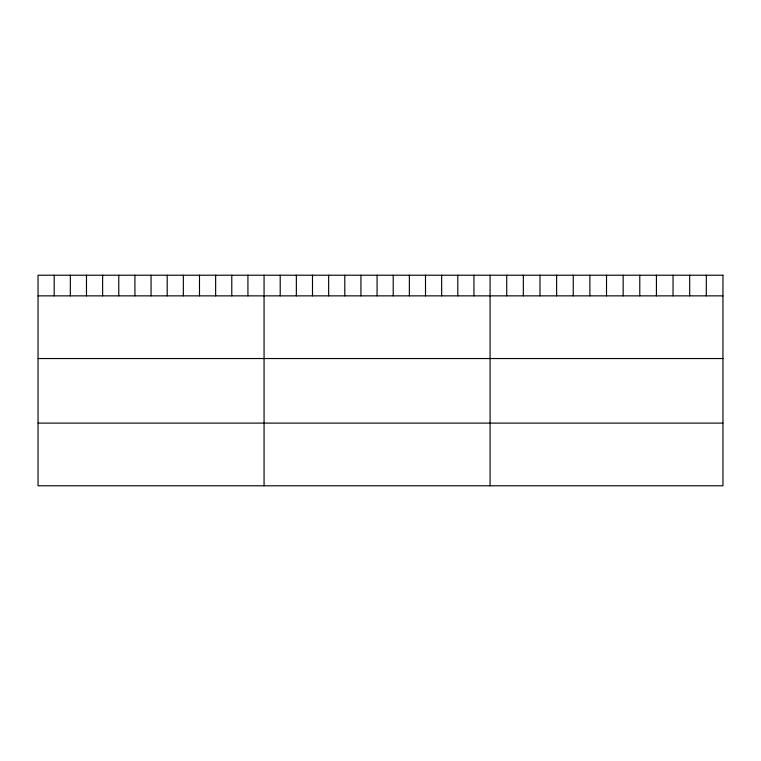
<?xml version="1.0" encoding="UTF-8"?>
<svg xmlns="http://www.w3.org/2000/svg" width="761" height="761" viewBox="0 0 761 761"><rect width="100%" height="100%" fill="white"/><g stroke="black" fill="none" stroke-linecap="round" stroke-linejoin="round"><path stroke-width="1.14" d="M38.05 295.858L722.95 295.858M38.05 358.536L722.95 358.536M38.05 423.106L722.95 423.106M706.313 275.216L706.313 295.858M689.685 275.216L689.685 295.858M673.047 275.216L673.047 295.858M656.42 275.216L656.42 295.858M639.782 275.216L639.782 295.858M623.154 275.216L623.154 295.858M606.517 275.216L606.517 295.858M589.88 275.216L589.88 295.858M573.252 275.216L573.252 295.858M556.614 275.216L556.614 295.858M539.987 275.216L539.987 295.858M523.349 275.216L523.349 295.858M506.721 275.216L506.721 295.858M490.084 275.216L490.084 485.784M473.941 275.216L473.941 295.858M457.799 275.216L457.799 295.858M441.656 275.216L441.656 295.858M425.504 275.216L425.504 295.858M409.361 275.216L409.361 295.858M393.218 275.216L393.218 295.858M377.075 275.216L377.075 295.858M360.933 275.216L360.933 295.858M344.79 275.216L344.79 295.858M328.647 275.216L328.647 295.858M312.495 275.216L312.495 295.858M296.352 275.216L296.352 295.858M280.21 275.216L280.21 295.858M264.067 275.216L264.067 485.784M247.924 275.216L247.924 295.858M231.782 275.216L231.782 295.858M215.639 275.216L215.639 295.858M199.487 275.216L199.487 295.858M183.344 275.216L183.344 295.858M167.201 275.216L167.201 295.858M151.059 275.216L151.059 295.858M134.916 275.216L134.916 295.858M118.773 275.216L118.773 295.858M102.63 275.216L102.63 295.858M86.478 275.216L86.478 295.858M70.335 275.216L70.335 295.858M54.193 275.216L54.193 295.858M722.95 275.216L38.05 275.216L38.05 485.784L722.95 485.784L722.95 275.216"/></g></svg>
